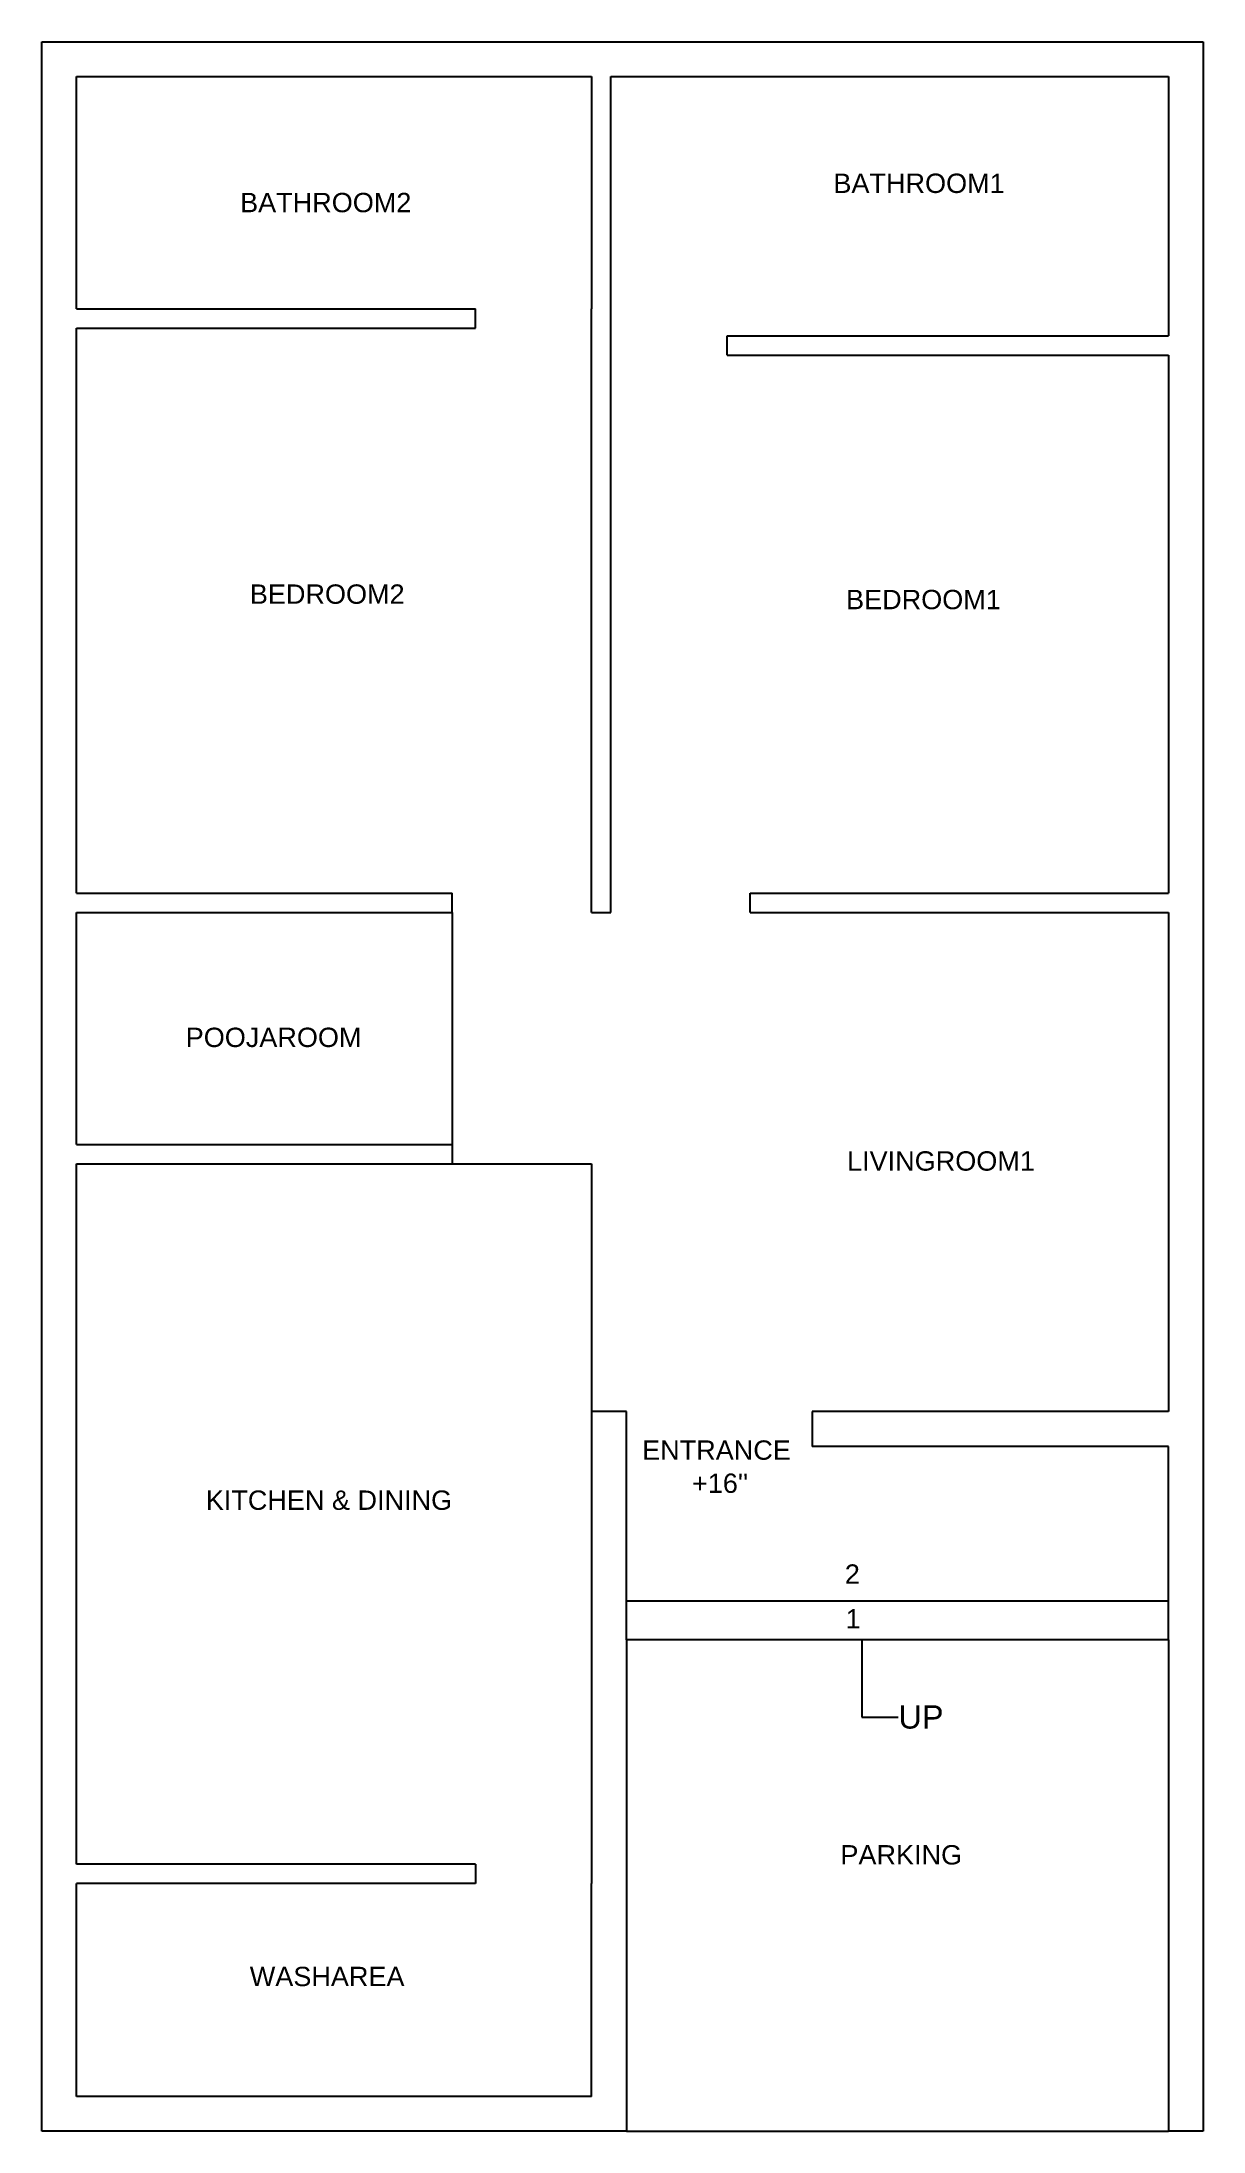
# Model space of a CAD drawing. Header units: feet. Extents: x 75 to 375, y -407 to 133.
import ezdxf
from ezdxf import colors
from ezdxf.entities.mleader import LeaderData, LeaderLine
from ezdxf.math import Vec2, Vec3

# ---------------------------------------------------------------- set-up
doc = ezdxf.new("R2010")
doc.units = ezdxf.units.FT
doc.header["$MEASUREMENT"] = 0
for name, color, linetype in [('BathRoom1', 7, 'Continuous'), ('BathRoom2', 7, 'Continuous'), ('BedRoom1', 7, 'Continuous'), ('BedRoom2', 7, 'Continuous'), ('Boundary', 7, 'Continuous'), ('Entrance_Staircase', 7, 'Continuous'), ('Kitchen & Dining', 7, 'Continuous'), ('LivingRoom1', 7, 'Continuous'), ('PoojaRoom', 7, 'Continuous'), ('WashArea', 7, 'Continuous')]:
    doc.layers.add(name, color=color, linetype=linetype)
doc.layers.add('Parking', color=7, linetype='Continuous', plot=False)
doc.styles.get("Standard").update_dxf_attribs({"font": 'arial.ttf'})

msp = doc.modelspace()

# ---------------------------------------------------------------- linework, layer by layer
msp.add_line((187.32, -337.9), (187.32, -342.9))
at = {"layer": 'BathRoom1'}
for p, q in [((222.32, 124.1), (366.32, 124.1)), ((222.32, 52.1), (222.32, 124.1)), ((366.32, 124.1), (366.32, 57.1)), ((252.32, 57.1), (366.32, 57.1)), ((252.32, 52.1), (252.32, 57.1))]:
    msp.add_line(p, q, dxfattribs=at)
at = {"layer": 'BathRoom2'}
for p, q in [((84.32, 124.1), (217.32, 124.1)), ((84.32, 64.1), (84.32, 124.1)), ((217.32, 124.1), (217.32, 64.1)), ((84.32, 64.1), (187.32, 64.1)), ((187.32, 59.1), (187.32, 64.1))]:
    msp.add_line(p, q, dxfattribs=at)
at = {"layer": 'BedRoom1'}
for p, q in [((222.32, -91.9), (222.32, 52.1)), ((252.32, 52.1), (366.32, 52.1)), ((366.32, 52.1), (366.32, -86.9)), ((258.32, -86.9), (366.32, -86.9)), ((258.32, -91.9), (258.32, -86.9))]:
    msp.add_line(p, q, dxfattribs=at)
at = {"layer": 'BedRoom2'}
for p, q in [((217.32, -91.9), (217.32, 64.1)), ((84.32, -86.9), (84.32, 59.1)), ((84.32, 59.1), (187.32, 59.1)), ((84.32, -86.9), (181.32, -86.9)), ((181.32, -91.9), (181.32, -86.9))]:
    msp.add_line(p, q, dxfattribs=at)
at = {"layer": 'Boundary'}
for p, q in [((75.32, 133.1), (375.32, 133.1)), ((75.32, -406.9), (75.32, 133.1)), ((375.32, 133.1), (375.32, -406.9)), ((226.32, -406.9), (75.32, -406.9)), ((375.32, -406.9), (366.32, -406.9))]:
    msp.add_line(p, q, dxfattribs=at)
at = {"layer": 'Entrance_Staircase'}
for p, q in [((226.32, -220.9), (217.32, -220.9)), ((226.32, -279.9), (226.32, -220.9)), ((274.32, -220.9), (274.32, -229.9)), ((366.32, -229.9), (274.32, -229.9)), ((366.32, -279.9), (366.32, -229.9)), ((366.32, -269.9), (226.32, -269.9)), ((366.32, -279.9), (226.32, -279.9))]:
    msp.add_line(p, q, dxfattribs=at)
at = {"layer": 'Kitchen & Dining'}
for p, q in [((84.32, -337.9), (84.32, -156.9)), ((84.32, -156.9), (217.32, -156.9)), ((217.32, -156.9), (217.32, -342.9)), ((187.32, -337.9), (84.32, -337.9))]:
    msp.add_line(p, q, dxfattribs=at)
at = {"layer": 'LivingRoom1'}
for p, q in [((217.32, -91.9), (222.32, -91.9)), ((258.32, -91.9), (366.32, -91.9)), ((366.32, -91.9), (366.32, -220.9)), ((366.32, -220.9), (274.32, -220.9))]:
    msp.add_line(p, q, dxfattribs=at)
at = {"layer": 'Parking'}
for p, q in [((226.32, -279.9), (226.32, -406.9)), ((366.32, -279.9), (366.32, -406.9)), ((226.32, -406.9), (366.32, -406.9))]:
    msp.add_line(p, q, dxfattribs=at)
at = {"layer": 'PoojaRoom'}
for p, q in [((84.32, -91.9), (181.32, -91.9)), ((84.32, -151.9), (84.32, -91.9)), ((181.32, -91.9), (181.32, -151.9)), ((84.32, -151.9), (181.32, -151.9)), ((181.32, -151.9), (181.32, -156.9))]:
    msp.add_line(p, q, dxfattribs=at)
at = {"layer": 'WashArea'}
for p, q in [((84.32, -397.9), (84.32, -342.9)), ((187.32, -342.9), (84.32, -342.9)), ((217.32, -397.9), (217.32, -342.9)), ((217.32, -397.9), (84.32, -397.9))]:
    msp.add_line(p, q, dxfattribs=at)

# ---------------------------------------------------------------- texts
at = {"layer": 'BathRoom1', "insert": (279.8, 99.03), "char_height": 5, "width": 33.8009, "attachment_point": 1}
msp.add_mtext('BATHROOM1', dxfattribs=at)
at = {"layer": 'BathRoom2', "insert": (126.54, 94.05), "char_height": 5, "width": 33.8009, "attachment_point": 1}
msp.add_mtext('BATHROOM2', dxfattribs=at)
at = {"layer": 'BedRoom1', "insert": (283.07, -8.55), "char_height": 5, "width": 33.9424, "attachment_point": 1}
msp.add_mtext('BEDROOM1', dxfattribs=at)
at = {"layer": 'BedRoom2', "insert": (129.06, -7.14), "char_height": 5, "width": 33.9424, "attachment_point": 1}
msp.add_mtext('BEDROOM2', dxfattribs=at)
at = {"layer": 'Entrance_Staircase', "char_height": 5, "attachment_point": 1}
for s, insert, width in [('ENTRANCE', (230.39, -228.37), 33.9424), ("+16''", (243.27, -236.93), 33.9424), ('2', (282.75, -260.41), 5.5051), ('1', (282.95, -271.97), 5.5051)]:
    msp.add_mtext(s, dxfattribs=dict(at, insert=insert, width=width))
at = {"layer": 'Kitchen & Dining', "insert": (117.67, -241.31), "char_height": 5, "width": 66.4884, "attachment_point": 1}
msp.add_mtext('KITCHEN & DINING', dxfattribs=at)
at = {"layer": 'LivingRoom1', "insert": (283.33, -153.65), "char_height": 5, "width": 33.9424, "attachment_point": 1}
msp.add_mtext('LIVINGROOM1', dxfattribs=at)
at = {"layer": 'Parking', "insert": (281.61, -332.97), "char_height": 5, "width": 33.9424, "attachment_point": 1}
msp.add_mtext('PARKING', dxfattribs=at)
at = {"layer": 'PoojaRoom', "insert": (112.49, -121.7), "char_height": 5, "width": 33.8009, "attachment_point": 1}
msp.add_mtext('POOJAROOM', dxfattribs=at)
at = {"layer": 'WashArea', "insert": (129.04, -364.41), "char_height": 5, "width": 33.9424, "attachment_point": 1}
msp.add_mtext('WASHAREA', dxfattribs=at)

# ---------------------------------------------------------------- leaders
at = {"layer": 'Entrance_Staircase'}
ml = msp.add_multileader_mtext('Standard', dxfattribs=at)
ml.set_content('UP', color=256)
ml.set_leader_properties()
ml.build(insert=Vec2(0, 0))
ml.multileader.update_dxf_attribs({"dogleg_length": 0.36, "arrow_head_size": 0.18})
ctx = ml.context
ctx.base_point, ctx.char_height, ctx.arrow_head_size, ctx.landing_gap_size, ctx.plane_origin = Vec3(296.51, -299.89), 6, 0.18, 0.09, Vec3(287.15, -290.5)
notes = []
notes.append((ctx, [(0, (1, 1, 0), (287.15, -299.89), (1, 0), 9.36, [(0, [(287.15, -279.99)], 0, [])])]))
ctx.mtext.insert, ctx.mtext.flow_direction = Vec3(296.6, -296.84), 5
for ctx, leaders in notes:
    for number, flags, end, landing, length, lines in leaders:
        leader = LeaderData()
        leader.index, (leader.has_last_leader_line, leader.has_dogleg_vector, leader.attachment_direction) = number, flags
        leader.last_leader_point, leader.dogleg_vector, leader.dogleg_length = Vec3(end), Vec3(landing), length
        for number, points, colour, breaks in lines:
            line = LeaderLine()
            line.index, line.vertices, line.color, line.breaks = number, Vec3.list(points), colors.encode_raw_color(colour), breaks
            leader.lines.append(line)
        ctx.leaders.append(leader)

doc.saveas('drawing.dxf')
